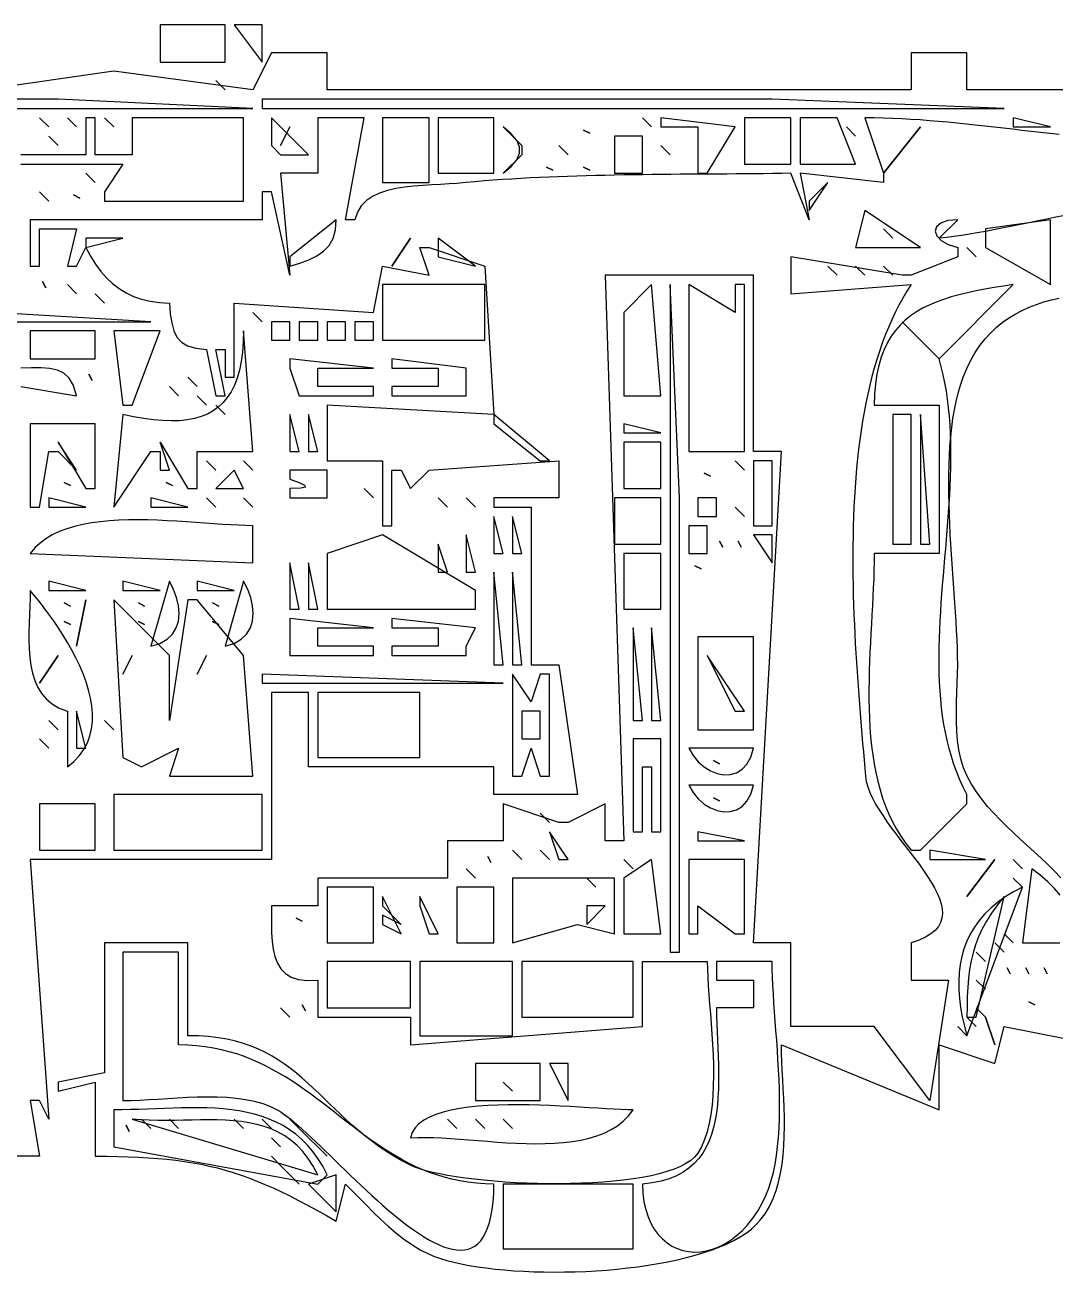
# Model space of a CAD drawing. Extents: x 0 to 1224, y 0 to 792.
# Drawn here: x 169.4 to 280.5, y 428.5 to 563 of the extents above; entities that cross this region are included whole.
import ezdxf

# ---------------------------------------------------------------- set-up
doc = ezdxf.new("R2010")
doc.units = 0
doc.layers.add('C150', color=150, linetype='CONTINUOUS')
doc.layers.add('C7', color=7, linetype='CONTINUOUS')

msp = doc.modelspace()

# ---------------------------------------------------------------- linework, layer by layer
at = {"layer": 'C150'}
for points in [[(271, 454), (277, 470), (276.0191, 469.4974), (275.1205, 468.9557), (274.3025, 468.3761), (273.5632, 467.76), (272.9009, 467.1087), (272.3138, 466.4235), (271.8001, 465.7056), (271.3581, 464.9565), (270.986, 464.1773), (270.6821, 463.3694), (270.4445, 462.5342), (270.2714, 461.6729), (270.1612, 460.7868), (270.1121, 459.8772), (270.1222, 458.9454), (270.1898, 457.9928), (270.3132, 457.0207), (270.4905, 456.0303), (270.72, 455.0229), (271, 454)], [(211, 443), (211.7755, 443.0324), (212.599, 443.036), (213.4658, 443.015), (214.3712, 442.9735), (215.3104, 442.9156), (216.2787, 442.8458), (217.2714, 442.7679), (218.2838, 442.6864), (219.3113, 442.6054), (220.349, 442.5289), (221.3923, 442.4614), (222.4364, 442.4068), (223.4768, 442.3695), (224.5085, 442.3536), (225.527, 442.3633), (226.5275, 442.4027), (227.5054, 442.4762), (228.4558, 442.5878), (229.3742, 442.7417), (230.2557, 442.9421), (231.0957, 443.1933), (231.8895, 443.4994), (232.6323, 443.8646), (233.3195, 444.293), (233.9463, 444.7889), (234.508, 445.3565), (235, 446), (234.409, 446.0088), (233.729, 446.0334), (232.9679, 446.0709), (232.1338, 446.1187), (231.2345, 446.1737), (230.2781, 446.2333), (229.2727, 446.2946), (228.2263, 446.3548), (227.1467, 446.4111), (226.0421, 446.4607), (224.9205, 446.5008), (223.7898, 446.5285), (222.658, 446.5411), (221.5333, 446.5357), (220.4234, 446.5095), (219.3366, 446.4598), (218.2807, 446.3836), (217.2638, 446.2783), (216.2939, 446.1409), (215.379, 445.9687), (214.5271, 445.7589), (213.7462, 445.5086), (213.0443, 445.2151), (212.4294, 444.8754), (211.9095, 444.4869), (211.4926, 444.0467), (211.1868, 443.552), (211, 443)], [(179, 446), (179, 442), (201, 438), (202, 439), (201.5309, 439.9115), (201.023, 440.7451), (200.4782, 441.504), (199.898, 442.1917), (199.2843, 442.8114), (198.6388, 443.3665), (197.9632, 443.8604), (197.2592, 444.2964), (196.5286, 444.6778), (195.7732, 445.008), (194.9945, 445.2903), (194.1945, 445.5281), (193.3748, 445.7247), (192.5372, 445.8835), (191.6834, 446.0078), (190.815, 446.1009), (189.934, 446.1663), (189.042, 446.2072), (188.1407, 446.227), (187.2318, 446.229), (186.3172, 446.2166), (185.3985, 446.1931), (184.4775, 446.162), (183.5559, 446.1264), (182.6355, 446.0898), (181.718, 446.0555), (180.805, 446.0269), (179.8984, 446.0072), (179, 446)]]:
    msp.add_lwpolyline(points, dxfattribs=at)
at = {"layer": 'C7'}
for points in [[(184, 563), (184, 559), (191, 559), (191, 563), (184, 563)], [(192, 563), (195, 559), (195, 563), (192, 563)], [(334, 556), (271, 556), (271, 560), (265, 560), (265, 556), (202, 556), (202, 560), (196, 560), (194, 556), (179, 558), (165, 556)], [(190, 557), (191, 556), (190, 557)], [(129, 555), (129, 464), (130, 464), (130, 554), (194, 554), (173, 555), (129, 555)], [(195, 555), (195, 554), (275, 554), (250, 555), (195, 555)], [(216, 545.9166), (215.154, 545.8485), (214.2471, 545.7973), (213.297, 545.7505), (212.321, 545.6958), (211.3368, 545.6209), (210.3619, 545.5135), (209.4138, 545.3611), (208.51, 545.1515), (207.668, 544.8723), (206.9055, 544.5111), (206.2399, 544.0556), (205.6888, 543.4935), (205.2696, 542.8124), (205, 542), (204, 542), (206, 553), (201, 553), (201, 547), (197, 547), (198, 536), (196, 545), (195, 545), (195, 542), (170, 542), (170, 537), (171, 537), (171, 541), (175, 541), (174, 537), (175, 537), (176, 539), (176.4936, 538.0636), (177.0239, 537.2064), (177.5938, 536.4285), (178.2064, 535.7299), (178.8645, 535.1106), (179.5713, 534.5707), (180.3297, 534.1101), (181.1426, 533.7291), (182.0131, 533.4275), (182.9442, 533.2054), (183.9388, 533.0629), (185, 533), (185.1052, 531.8514), (185.251, 530.8609), (185.4733, 530.0243), (185.8084, 529.3372), (186.2925, 528.7955), (186.9616, 528.3949), (187.8521, 528.1311), (189, 528), (190, 523), (191, 523), (190, 528), (191, 528), (191, 525), (192, 525), (192, 533), (207, 532), (208, 537), (213, 536), (212, 539), (213, 539), (219, 537), (220, 521), (202, 522), (202, 516), (208, 516), (208, 509), (209, 509), (209, 515), (210, 515), (211, 513), (213, 515), (227, 516), (227, 512), (220, 512), (220, 511), (224, 511), (224, 494), (227, 494), (229, 480), (220, 480), (220, 483), (200, 483), (200, 491), (196, 491), (196, 473), (170, 473), (172, 445), (171, 447), (170, 447), (171, 441), (168, 441)], [(169, 548), (180, 548), (178, 545), (178, 544), (193, 544), (193, 553), (181, 553), (181, 549), (177, 549), (177, 553), (176, 553), (176, 549), (169, 549)], [(171, 553), (172, 552), (171, 553)], [(174, 553), (175, 552), (174, 553)], [(178, 553), (179, 552), (178, 553)], [(196, 553), (196, 550), (197, 549), (200, 549), (196, 553)], [(208, 553), (208, 546), (213, 546), (213, 553), (208, 553)], [(214, 553), (214, 547), (220, 547), (220, 553), (214, 553)], [(280.9373, 551.1856), (279.9358, 551.292), (278.9344, 551.4017), (277.9332, 551.5141), (276.9322, 551.6282), (275.9315, 551.7431), (274.9311, 551.858), (273.9311, 551.9721), (272.9316, 552.0845), (271.9325, 552.1943), (270.934, 552.3006), (269.936, 552.4027), (268.9387, 552.4997), (267.9421, 552.5906), (266.9462, 552.6748), (265.9511, 552.7512), (264.9569, 552.819), (263.9635, 552.8775), (262.9711, 552.9256), (261.9797, 552.9627), (260.9893, 552.9877), (260, 553), (262, 547), (262, 546), (253, 547), (254, 542), (252, 547), (251.026, 546.9847), (250.0475, 546.9713), (249.0648, 546.9596), (248.0779, 546.9493), (247.0874, 546.9403), (246.0933, 546.9321), (245.0961, 546.9247), (244.0959, 546.9177), (243.093, 546.9109), (242.0877, 546.9041), (241.0803, 546.897), (240.0711, 546.8894), (239.0603, 546.8811), (238.0482, 546.8717), (237.035, 546.861), (236.021, 546.8489), (235.0066, 546.8351), (233.992, 546.8192), (232.9774, 546.8011), (231.9631, 546.7806), (230.9494, 546.7573), (229.9366, 546.7311), (228.9249, 546.7016), (227.9146, 546.6688), (226.906, 546.6322), (225.8993, 546.5917), (224.8949, 546.547), (223.893, 546.4979), (222.8938, 546.4442), (221.8977, 546.3855), (220.9049, 546.3216), (219.9156, 546.2524), (218.9303, 546.1775), (217.949, 546.0968), (216.9721, 546.0099), (216, 545.9167)], [(236, 553), (237, 552), (236, 553)], [(238, 553), (238, 552), (242, 552), (242, 547), (243, 547), (246, 552), (238, 553)], [(247, 553), (247, 548), (252, 548), (252, 553), (247, 553)], [(253, 553), (253, 548), (259, 548), (257, 553), (253, 553)], [(276, 553), (276, 552), (280, 552), (276, 553)], [(198, 552), (197, 550), (198, 552)], [(221, 552), (223, 550), (223, 549), (221, 547), (221.8719, 547.7439), (222.4532, 548.4582), (222.7439, 549.1546), (222.7439, 549.8452), (222.4532, 550.5416), (221.8719, 551.2559), (221, 552)], [(229.666672, 551.666687), (230.333328, 551.333313), (229.666672, 551.666687)], [(258, 552), (259, 551), (258, 552)], [(266, 552), (262, 547), (266, 552)], [(172, 551), (173, 550), (172, 551)], [(233, 551), (233, 547), (236, 547), (236, 551), (233, 551)], [(227, 550), (228, 549), (227, 550)], [(238, 550), (239, 549), (238, 550)], [(225.666672, 547.666687), (226.333328, 547.333313), (225.666672, 547.666687)], [(229.666672, 547.666687), (230.333328, 547.333313), (229.666672, 547.666687)], [(176, 547), (177, 546), (176, 547)], [(171, 545), (172, 544), (171, 545)], [(256, 546), (254, 544), (254, 543), (256, 546)], [(174.666672, 544.666687), (175.333328, 544.333313), (174.666672, 544.666687)], [(260, 543), (259, 539), (266, 539), (260, 543)], [(281.3654, 542.4253), (280.3963, 542.2279), (279.4348, 542.0302), (278.4816, 541.8334), (277.5378, 541.6387), (276.604, 541.4476), (275.6811, 541.261), (274.7699, 541.0805), (273.8712, 540.9071), (272.9859, 540.7421), (272.1147, 540.5869), (271.2585, 540.4426), (270.4181, 540.3105), (269.5944, 540.1919), (268.788, 540.0879), (268, 540)], [(268, 540), (270, 542), (268.9238, 541.9035), (268.1673, 541.6331), (267.7244, 541.2358), (267.5891, 540.7589), (267.7551, 540.2496), (268.2163, 539.7553), (268.9666, 539.3229), (270, 539), (270, 538), (265, 536), (264, 536), (252, 538), (252, 534), (265, 535), (264.5356, 534.2812), (264.0928, 533.5402), (263.6713, 532.7778), (263.2706, 531.9947), (262.8901, 531.1917), (262.5296, 530.3694), (262.1885, 529.5286), (261.8665, 528.6701), (261.563, 527.7946), (261.2776, 526.9028), (261.01, 525.9956), (260.7595, 525.0735), (260.5259, 524.1375), (260.3087, 523.1882), (260.1074, 522.2263), (259.9215, 521.2526), (259.7507, 520.2679), (259.5946, 519.2729), (259.4525, 518.2684), (259.3243, 517.255), (259.2093, 516.2335), (259.1071, 515.2047), (259.0173, 514.1693), (258.9396, 513.128), (258.8733, 512.0816), (258.8181, 511.0309), (258.7736, 509.9766), (258.7392, 508.9193), (258.7146, 507.86), (258.6994, 506.7992), (258.693, 505.7378), (258.695, 504.6765), (258.7051, 503.616), (258.7227, 502.5571), (258.7475, 501.5005), (258.7789, 500.4469), (258.8165, 499.3972), (258.86, 498.3521), (258.9088, 497.3122), (258.9625, 496.2783), (259.0207, 495.2513), (259.0829, 494.2317), (259.1487, 493.2204), (259.2177, 492.2182), (259.2894, 491.2256), (259.3633, 490.2436), (259.4391, 489.2728), (259.5163, 488.314), (259.5944, 487.3679), (259.6731, 486.4352), (259.7518, 485.5168), (259.8301, 484.6133), (259.9077, 483.7255), (259.984, 482.8541), (260.0586, 482), (260.1464, 481.4238), (260.3065, 480.8316), (260.5321, 480.2252), (260.8163, 479.6063), (261.1525, 478.9765), (261.5337, 478.3375), (261.9532, 477.6909), (262.4043, 477.0385), (262.88, 476.382), (263.3736, 475.7229), (263.8783, 475.0631), (264.3873, 474.4042), (264.8938, 473.7478), (265.391, 473.0957), (265.8721, 472.4495), (266.3303, 471.8109), (266.7588, 471.1816), (267.1508, 470.5632), (267.4995, 469.9575), (267.7981, 469.3662), (268.0398, 468.7909), (268.2179, 468.2332), (268.3255, 467.695), (268.3557, 467.1778), (268.3019, 466.6833), (268.1572, 466.2132), (267.9149, 465.7693), (267.568, 465.3531), (267.1099, 464.9664), (266.5337, 464.6109), (265.8327, 464.2882), (265, 464), (265, 460), (269, 460), (267, 447), (261, 455), (252, 455), (252, 464), (248, 464), (251, 517), (248, 517), (248, 536), (232, 536), (234, 475), (232, 475), (232, 479), (228, 477), (227, 477), (221, 479), (221, 475), (215, 475), (215, 471), (201, 471), (201, 468), (196, 468), (195.9996, 467.0036), (196.0024, 466.0245), (196.0252, 465.0753), (196.0844, 464.1685), (196.1967, 463.3169), (196.3787, 462.5329), (196.647, 461.8293), (197.0183, 461.2186), (197.509, 460.7133), (198.136, 460.3263), (198.9157, 460.0699), (199.8648, 459.957), (201, 460), (201, 456), (211, 456), (211, 453), (236, 455), (236, 462), (243, 462), (243.0131, 461.1941), (243.0495, 460.3238), (243.1044, 459.3964), (243.1733, 458.4193), (243.2514, 457.3998), (243.3342, 456.3452), (243.417, 455.2629), (243.4951, 454.1603), (243.5639, 453.0447), (243.6187, 451.9235), (243.655, 450.8039), (243.668, 449.6934), (243.6531, 448.5993), (243.6056, 447.5289), (243.521, 446.4895), (243.3946, 445.4887), (243.2216, 444.5335), (242.9976, 443.6316), (242.7177, 442.7901), (242.3775, 442.0164), (241.9722, 441.3179), (241.6448, 440.9184), (241.2196, 440.5481), (240.7023, 440.2062), (240.0989, 439.892), (239.4152, 439.605), (238.657, 439.3444), (237.8302, 439.1095), (236.9408, 438.8997), (235.9944, 438.7143), (234.9971, 438.5526), (233.9546, 438.4139), (232.8728, 438.2976), (231.7576, 438.203), (230.6149, 438.1294), (229.4504, 438.0761), (228.2702, 438.0425), (227.0799, 438.0278), (225.8856, 438.0315), (224.693, 438.0528), (223.508, 438.091), (222.3365, 438.1455), (221.1843, 438.2156), (220.0573, 438.3007), (218.9614, 438.4), (217.9024, 438.5128), (216.8862, 438.6386), (215.9186, 438.7765), (215.0056, 438.9261), (214.1529, 439.0864), (213.3664, 439.257), (212.652, 439.4371), (212.0155, 439.626), (211.4629, 439.8231), (211, 440.0277), (210.0713, 440.5155), (209.1911, 441.0232), (208.3559, 441.5485), (207.5617, 442.0891), (206.8051, 442.6426), (206.0822, 443.2068), (205.3893, 443.7792), (204.7228, 444.3576), (204.0789, 444.9397), (203.454, 445.5231), (202.8443, 446.1055), (202.2461, 446.6847), (201.6558, 447.2582), (201.0696, 447.8237), (200.4838, 448.379), (199.8947, 448.9217), (199.2986, 449.4495), (198.6918, 449.9601), (198.0706, 450.4511), (197.4313, 450.9203), (196.7703, 451.3653), (196.0837, 451.7837), (195.3679, 452.1734), (194.6191, 452.5319), (193.8338, 452.8569), (193.0081, 453.1461), (192.1385, 453.3972), (191.221, 453.6079), (190.2522, 453.7758), (189.2282, 453.8987), (188.1453, 453.9742), (187, 454), (187, 464), (178, 464), (178, 450), (173, 449), (173, 448), (177, 449), (177, 441), (178.2394, 440.9942), (179.4283, 440.9765), (180.5701, 440.9458), (181.6684, 440.9013), (182.7268, 440.8421), (183.7486, 440.7673), (184.7374, 440.6759), (185.6968, 440.5672), (186.6302, 440.4401), (187.5412, 440.2939), (188.4332, 440.1275), (189.3098, 439.9401), (190.1746, 439.7309), (191.0309, 439.4988), (191.8824, 439.2431), (192.7326, 438.9628), (193.5849, 438.657), (194.4429, 438.3248), (195.31, 437.9653), (196.1899, 437.5777), (197.086, 437.1609), (198.0018, 436.7143), (198.9409, 436.2367), (199.9067, 435.7274), (200.9028, 435.1854), (201.9327, 434.6099), (203, 434), (204, 438), (204.7427, 437.2487), (205.4887, 436.4812), (206.2419, 435.707), (207.0062, 434.9358), (207.7857, 434.1774), (208.5841, 433.4415), (209.4055, 432.7376), (210.2539, 432.0756), (211.1331, 431.4651), (212.0471, 430.9158), (213, 430.4375), (213.5818, 430.1964), (214.2241, 429.9706), (214.9236, 429.7602), (215.6766, 429.5655), (216.4797, 429.3865), (217.3293, 429.2235), (218.2222, 429.0767), (219.1546, 428.9463), (220.1232, 428.8324), (221.1244, 428.7353), (222.1548, 428.6552), (223.2108, 428.5921), (224.289, 428.5464), (225.386, 428.5182), (226.4981, 428.5077), (227.622, 428.5151), (228.754, 428.5405), (229.8909, 428.5843), (231.029, 428.6465), (232.1648, 428.7273), (233.2949, 428.827), (234.4158, 428.9457), (235.5241, 429.0836), (236.6161, 429.2409), (237.6884, 429.4178), (238.7376, 429.6145), (239.7602, 429.8312), (240.7526, 430.0681), (241.7113, 430.3253), (242.633, 430.603), (243.514, 430.9015), (244.351, 431.2209), (245.1404, 431.5614), (245.8787, 431.9232), (246.5624, 432.3066), (247.1881, 432.7116), (247.7523, 433.1384), (248.2514, 433.5874), (248.6821, 434.0586)], [(203, 542), (198, 538), (198, 537), (199.056, 537.3227), (200.0233, 537.6794), (200.8848, 538.0963), (201.6231, 538.5996), (202.221, 539.2154), (202.6613, 539.9699), (202.9267, 540.8894), (203, 542)], [(262, 541), (263, 540), (262, 541)], [(273, 541), (273, 539), (280, 535), (280, 542), (273, 541)], [(176, 540), (176, 539), (180, 540), (176, 540)], [(211, 540), (209, 537), (211, 540)], [(214, 540), (214, 539), (214, 538), (218, 537), (214, 540)], [(271, 539), (272, 538), (271, 539)], [(256, 537), (257, 536), (256, 537)], [(259, 537), (260, 536), (259, 537)], [(262, 537), (263, 536), (262, 537)], [(171.333328, 535.333313), (171.666672, 534.666687), (171.333328, 535.333313)], [(174, 535), (175, 534), (174, 535)], [(177, 534), (178, 533), (177, 534)], [(208, 535), (208, 529), (219, 529), (219, 535), (208, 535)], [(237, 535), (234, 532), (234, 523), (238, 523), (237, 535)], [(239, 535), (239, 463), (240, 463), (240, 512), (239, 535)], [(241, 535), (241, 517), (247, 517), (247, 535), (246, 535), (246, 532), (241, 535)], [(261, 522), (268, 522), (268, 506), (261, 506), (260.993, 505.1041), (260.9734, 504.1897), (260.943, 503.2581), (260.9038, 502.3109), (260.8576, 501.3495), (260.8063, 500.3755), (260.7519, 499.3903), (260.6961, 498.3953), (260.641, 497.3922), (260.5884, 496.3824), (260.5402, 495.3674), (260.4982, 494.3486), (260.4645, 493.3275), (260.4408, 492.3057), (260.4291, 491.2846), (260.4312, 490.2657), (260.4491, 489.2506), (260.4847, 488.2406), (260.5398, 487.2372), (260.6164, 486.2421), (260.7162, 485.2566), (260.8414, 484.2822), (260.9936, 483.3204), (261.1748, 482.3728), (261.387, 481.4408), (261.632, 480.5258), (261.9116, 479.6295), (262.2279, 478.7532), (262.5826, 477.8984), (262.9778, 477.0667), (263.4152, 476.2595), (263.8967, 475.4783), (264.4244, 474.7246), (265, 474), (266, 474), (271, 479), (271, 480), (270.5969, 480.795), (270.2285, 481.6028), (269.8935, 482.4229), (269.5906, 483.2549), (269.3185, 484.0982), (269.076, 484.9524), (268.8617, 485.817), (268.6744, 486.6916), (268.5128, 487.5756), (268.3756, 488.4687), (268.2616, 489.3702), (268.1694, 490.2798), (268.0978, 491.197), (268.0456, 492.1213), (268.0113, 493.0523), (267.9938, 493.9894), (267.9918, 494.9322), (268.004, 495.8802), (268.0291, 496.833), (268.0659, 497.79), (268.113, 498.7508), (268.1691, 499.715), (268.2331, 500.682), (268.3036, 501.6514), (268.3793, 502.6227), (268.4591, 503.5955), (268.5414, 504.5692), (268.6252, 505.5434), (268.7092, 506.5177), (268.792, 507.4915), (268.8723, 508.4643), (268.9489, 509.4358), (269.0206, 510.4054), (269.086, 511.3727), (269.1438, 512.3371), (269.1929, 513.2983), (269.2318, 514.2557), (269.2593, 515.2088), (269.2742, 516.1573), (269.2752, 517.1006), (269.2609, 518.0382), (269.2301, 518.9697), (269.1816, 519.8946), (269.114, 520.8125), (269.0261, 521.7228), (268.9165, 522.6251), (268.7841, 523.5189), (268.6275, 524.4038), (268.4455, 525.2793), (268.2367, 526.1448), (268, 527), (276, 535), (274.9531, 534.8354), (273.9343, 534.6677), (272.9447, 534.4933), (271.9856, 534.3089), (271.0581, 534.1109), (270.1634, 533.8959), (269.3028, 533.6606), (268.4775, 533.4013), (267.6885, 533.1148), (266.9372, 532.7974), (266.2248, 532.4459), (265.5523, 532.0567), (264.9212, 531.6263), (264.3324, 531.1514), (263.7873, 530.6285), (263.287, 530.0542), (262.8328, 529.4249), (262.4258, 528.7372), (262.0672, 527.9878), (261.7582, 527.1731), (261.5001, 526.2896), (261.294, 525.3341), (261.1412, 524.3029), (261.0427, 523.1927), (261, 522)], [(270.6033, 525), (270.9911, 525.9566), (271.4221, 526.8457), (271.8945, 527.6697), (272.4064, 528.4311), (272.956, 529.1321), (273.5415, 529.7752), (274.1609, 530.3628), (274.8124, 530.8972), (275.4943, 531.381), (276.2046, 531.8164), (276.9416, 532.2059), (277.7033, 532.5518), (278.4879, 532.8566), (279.2937, 533.1227), (280.1187, 533.3524), (280.9611, 533.5482)], [(131, 532), (131, 531), (183, 531), (166, 532), (131, 532)], [(194, 532), (195, 531), (194, 532)], [(170, 530), (170, 527), (177, 527), (177, 530), (170, 530)], [(179, 530), (180, 522), (181, 522), (184, 530), (179, 530)], [(193, 530), (192.9688, 528.8149), (192.8839, 527.7153), (192.7455, 526.6995), (192.5535, 525.7656), (192.308, 524.912), (192.0091, 524.1368), (191.6567, 523.4385), (191.251, 522.8152), (190.7921, 522.2653), (190.2799, 521.7869), (189.7145, 521.3784), (189.096, 521.0381), (188.4244, 520.7641), (187.6997, 520.5547), (186.9221, 520.4083), (186.0916, 520.3231), (185.2082, 520.2974), (184.272, 520.3294), (183.283, 520.4174), (182.2413, 520.5596), (181.1469, 520.7544), (180, 521), (179, 511), (183, 517), (184, 517), (184, 515), (185, 515), (184, 518), (187, 513), (188, 513), (188, 517), (194, 517), (193, 530)], [(196, 531), (196, 529), (198, 529), (198, 531), (196, 531)], [(199, 531), (199, 529), (201, 529), (201, 531), (199, 531)], [(202, 531), (202, 529), (204, 529), (204, 531), (202, 531)], [(205, 531), (205, 529), (207, 529), (207, 531), (205, 531)], [(264, 531), (268, 527), (264, 531)], [(169, 524), (175, 523), (174.6638, 524.1053), (174.2039, 524.9024), (173.6232, 525.441), (172.9243, 525.771), (172.1097, 525.942), (171.1824, 526.004), (170.1449, 526.0067), (169, 526)], [(198, 527), (198, 526), (199, 523), (207, 523), (207, 524), (201, 524), (201, 526), (207, 526), (198, 527)], [(209, 527), (209, 526), (214, 526), (214, 524), (209, 524), (209, 523), (217, 523), (217, 524), (217, 526), (209, 527)], [(176.333328, 525.333313), (176.666672, 524.666687), (176.333328, 525.333313)], [(187, 525), (188, 524), (187, 525)], [(281.1123, 471.0182), (280.426, 471.7403), (279.7155, 472.4452), (278.987, 473.1373), (278.2465, 473.8207), (277.4999, 474.4999), (276.7534, 475.1791), (276.0128, 475.8626), (275.2843, 476.5546), (274.5739, 477.2595), (273.8875, 477.9817), (273.2313, 478.7252), (272.6111, 479.4945), (272.0331, 480.2939), (271.5033, 481.1276), (271.0277, 482), (270.6404, 482.8978), (270.3449, 483.8392), (270.13, 484.8166), (269.9847, 485.8226), (269.8979, 486.8496), (269.8586, 487.8902), (269.8557, 488.9369), (269.8781, 489.9823), (269.9148, 491.0187), (269.9547, 492.0388), (269.9868, 493.035), (270, 494), (269.9923, 494.8861), (269.9706, 495.7984), (269.9364, 496.7348), (269.8913, 497.6935), (269.8371, 498.6725), (269.7754, 499.6699), (269.7077, 500.6839), (269.6358, 501.7125), (269.5614, 502.7537), (269.4859, 503.8058), (269.4112, 504.8667), (269.3389, 505.9345), (269.2705, 507.0074), (269.2078, 508.0834), (269.1524, 509.1606), (269.106, 510.2371), (269.0701, 511.311), (269.0465, 512.3804), (269.0368, 513.4433), (269.0426, 514.4979), (269.0656, 515.5422), (269.1074, 516.5744), (269.1697, 517.5924), (269.2542, 518.5945), (269.3624, 519.5786), (269.496, 520.5429), (269.6568, 521.4854), (269.8462, 522.4043), (270.066, 523.2977), (270.3178, 524.1635), (270.6034, 525)], [(185, 524), (186, 523), (185, 524)], [(188, 523), (189, 522), (188, 523)], [(190, 522), (191, 521), (190, 522)], [(198, 521), (198, 517), (199, 517), (198, 521)], [(200, 521), (200, 517), (201, 517), (200, 521)], [(220, 521), (220, 520), (225, 516), (226, 516), (220, 521)], [(263, 521), (263, 507), (265, 507), (265, 521), (263, 521)], [(266, 521), (266, 507), (267, 507), (266, 521)], [(170, 520), (170, 511), (171, 511), (172, 517), (173, 517), (175, 515), (173, 518), (176, 513), (177, 513), (177, 520), (170, 520)], [(234, 520), (234, 519), (238, 519), (234, 520)], [(234, 518), (234, 513), (238, 513), (238, 518), (234, 518)], [(189, 516), (190, 515), (189, 516)], [(193, 516), (194, 515), (193, 516)], [(246, 516), (247, 515), (246, 516)], [(248, 516), (248, 509), (250, 509), (250, 516), (248, 516)], [(190, 513), (193, 513), (192, 515), (190, 513)], [(198, 515), (198, 514), (198.9978, 513.645), (199.5822, 513.3657), (199.6677, 513.1638), (199.1688, 513.0412), (198, 513), (198, 512), (202, 512), (202, 515), (198, 515)], [(242.666672, 514.666687), (243.333328, 514.333313), (242.666672, 514.666687)], [(173.666672, 513.666687), (174.333328, 513.333313), (173.666672, 513.666687)], [(184.666672, 513.666687), (185.333328, 513.333313), (184.666672, 513.666687)], [(206, 513), (207, 512), (206, 513)], [(172, 512), (172, 511), (176, 511), (172, 512)], [(183, 512), (183, 511), (187, 511), (183, 512)], [(189, 512), (190, 511), (189, 512)], [(193, 512), (194, 511), (193, 512)], [(214, 512), (215, 511), (214, 512)], [(217, 512), (218, 511), (217, 512)], [(233, 512), (233, 507), (238, 507), (238, 512), (233, 512)], [(242, 512), (242, 510), (244, 510), (244, 512), (242, 512)], [(220, 510), (220, 506), (221, 506), (220, 510)], [(222, 510), (222, 506), (223, 506), (222, 510)], [(246, 511), (247, 510), (246, 511)], [(170, 506), (194, 505), (194, 509), (193.255, 509.0104), (192.4573, 509.0394), (191.6119, 509.0837), (190.7239, 509.1399), (189.7982, 509.2046), (188.8397, 509.2745), (187.8536, 509.3462), (186.8448, 509.4165), (185.8182, 509.4818), (184.7789, 509.5389), (183.7318, 509.5845), (182.682, 509.6151), (181.6345, 509.6274), (180.5941, 509.618), (179.566, 509.5837), (178.5552, 509.5209), (177.5665, 509.4265), (176.6051, 509.297), (175.6758, 509.1291), (174.7837, 508.9194), (173.9339, 508.6646), (173.1312, 508.3613), (172.3806, 508.0061), (171.6872, 507.5957), (171.056, 507.1268), (170.4919, 506.596), (170, 506)], [(241, 509), (241, 506), (243, 506), (243, 509), (241, 509)], [(208, 508), (202, 506), (202, 500), (218, 500), (218, 502), (208, 508)], [(217, 508), (217, 504), (218, 504), (217, 508)], [(244.333328, 507.333344), (244.666672, 506.666656), (244.333328, 507.333344)], [(246.333328, 507.333344), (246.666672, 506.666656), (246.333328, 507.333344)], [(248, 508), (250, 505), (250, 508), (248, 508)], [(214, 507), (214, 504), (215, 504), (214, 507)], [(234, 506), (234, 500), (238, 500), (238, 506), (234, 506)], [(198, 505), (198, 500), (199, 500), (198, 505)], [(200, 505), (200, 500), (201, 500), (200, 505)], [(241.666672, 504.666656), (242.333328, 504.333344), (241.666672, 504.666656)], [(220, 504), (220, 494), (221, 494), (220, 504)], [(222, 504), (222, 494), (223, 494), (222, 504)], [(170, 502), (169.9879, 501.1717), (169.9584, 500.3047), (169.9209, 499.4084), (169.8853, 498.492), (169.8612, 497.5649), (169.8583, 496.6364), (169.8864, 495.7159), (169.955, 494.8126), (170.0739, 493.936), (170.2529, 493.0953), (170.5015, 492.2998), (170.8296, 491.5589), (171.2467, 490.882), (171.7626, 490.2783), (172.387, 489.7571), (173.1295, 489.3279), (174, 489), (174, 483), (174.7167, 483.5777), (175.3131, 484.203), (175.7955, 484.8716), (176.17, 485.5793), (176.4426, 486.3218), (176.6197, 487.095), (176.7072, 487.8947), (176.7115, 488.7165), (176.6386, 489.5563), (176.4946, 490.41), (176.2859, 491.2732), (176.0184, 492.1417), (175.6984, 493.0113), (175.3319, 493.8779), (174.9253, 494.7372), (174.4846, 495.5849), (174.0159, 496.4169), (173.5255, 497.2289), (173.0195, 498.0168), (172.5039, 498.7762), (171.9851, 499.5031), (171.4692, 500.1931), (170.9622, 500.842), (170.4704, 501.4457), (170, 502)], [(172, 503), (172, 502), (176, 502), (172, 503)], [(180, 503), (180, 502), (184, 502), (180, 503)], [(185, 503), (183, 496), (183.9759, 496.3058), (184.7502, 496.7479), (185.3338, 497.3081), (185.7376, 497.9681), (185.9727, 498.7096), (186.0499, 499.5143), (185.9803, 500.364), (185.7748, 501.2403), (185.4443, 502.1251), (185, 503)], [(188, 503), (188, 502), (192, 502), (188, 503)], [(193, 503), (191, 496), (191.9759, 496.3058), (192.7502, 496.7479), (193.3338, 497.3081), (193.7376, 497.9681), (193.9727, 498.7096), (194.0499, 499.5143), (193.9803, 500.364), (193.7748, 501.2403), (193.4443, 502.1251), (193, 503)], [(173.666672, 500.666656), (174.333328, 500.333344), (173.666672, 500.666656)], [(176, 501), (175, 496), (176, 501)], [(179, 501), (180, 484), (182, 483), (186, 485), (185, 482), (194, 482), (193, 495), (188, 501), (187, 501), (185, 488), (185, 495), (179, 501)], [(181.666672, 500.666656), (182.333328, 500.333344), (181.666672, 500.666656)], [(189.666672, 500.666656), (190.333328, 500.333344), (189.666672, 500.666656)], [(198, 499), (198, 498), (198, 496), (198, 495), (207, 495), (207, 496), (201, 496), (201, 498), (207, 498), (198, 499)], [(209, 499), (209, 498), (214, 498), (214, 496), (209, 496), (209, 495), (217, 495), (217, 496), (218, 498), (209, 499)], [(173.666672, 498.666656), (174.333328, 498.333344), (173.666672, 498.666656)], [(181.666672, 498.666656), (182.333328, 498.333344), (181.666672, 498.666656)], [(189.666672, 498.666656), (190.333328, 498.333344), (189.666672, 498.666656)], [(235, 498), (235, 488), (236, 488), (235, 498)], [(237, 498), (237, 488), (238, 488), (237, 498)], [(242, 497), (242, 487), (248, 487), (248, 497), (242, 497)], [(173, 495), (171, 492), (173, 495)], [(181, 495), (180, 493), (181, 495)], [(189, 495), (188, 493), (189, 495)], [(243, 495), (246, 489), (247, 489), (243, 495)], [(195, 493), (195, 492), (221, 492), (195, 493)], [(222, 493), (222, 482), (223, 482), (224, 485), (225, 482), (226, 482), (226, 493), (225, 493), (224, 490), (222, 493)], [(201, 491), (201, 484), (212, 484), (212, 491), (201, 491)], [(175, 489), (175, 485), (176, 485), (175, 489)], [(223, 489), (223, 486), (225, 486), (225, 489), (223, 489)], [(172, 488), (173, 487), (172, 488)], [(178, 488), (179, 487), (178, 488)], [(171, 486), (172, 485), (171, 486)], [(235, 486), (235, 476), (236, 476), (236, 483), (237, 483), (237, 476), (238, 476), (238, 486), (237, 486), (235, 486)], [(241, 485), (241.4702, 484.2107), (242.0336, 483.5342), (242.6682, 482.9796), (243.3525, 482.5562), (244.0645, 482.2732), (244.7826, 482.1399), (245.485, 482.1655), (246.1499, 482.3592), (246.7556, 482.7303), (247.2804, 483.2879), (247.7024, 484.0414), (248, 485), (241, 485)], [(243.666672, 483.666656), (244.333328, 483.333344), (243.666672, 483.666656)], [(241, 481), (241.4702, 480.2107), (242.0336, 479.5342), (242.6682, 478.9796), (243.3525, 478.5562), (244.0645, 478.2733), (244.7826, 478.14), (245.485, 478.1656), (246.1499, 478.3593), (246.7556, 478.7303), (247.2804, 479.288), (247.7024, 480.0414), (248, 481), (241, 481)], [(171, 479), (171, 474), (177, 474), (177, 479), (171, 479)], [(179, 480), (179, 474), (195, 474), (195, 480), (179, 480)], [(243.666672, 479.666656), (244.333328, 479.333344), (243.666672, 479.666656)], [(225, 478), (226, 477), (225, 478)], [(226, 476), (227, 473), (228, 473), (226, 476)], [(242, 476), (242, 475), (247, 475), (242, 476)], [(222, 474), (223, 473), (222, 474)], [(225, 474), (226, 473), (225, 474)], [(267, 474), (267, 473), (273, 473), (267, 474)], [(219.333328, 473.333344), (219.666672, 472.666656), (219.333328, 473.333344)], [(234, 473), (235, 472), (234, 473)], [(237, 473), (234, 471), (234, 465), (238, 465), (237, 473)], [(241, 473), (241, 465), (242, 465), (242, 468), (246, 465), (247, 465), (247, 473), (241, 473)], [(274, 473), (271, 469), (274, 473)], [(276, 473), (277, 472), (276, 473)], [(217, 472), (218, 471), (217, 472)], [(222, 471), (222, 464), (229, 466), (233, 465), (233, 471), (222, 471)], [(230, 471), (231, 470), (230, 471)], [(276, 471), (277, 470), (276, 471)], [(278, 472), (277, 464), (281, 464)], [(281.0561, 469.1439), (280.4226, 469.8766), (279.7055, 470.5964), (278.8997, 471.304), (278, 472)], [(202, 470), (202, 464), (207, 464), (207, 470), (202, 470)], [(216, 470), (216, 464), (220, 464), (220, 470), (216, 470)], [(208, 469), (208, 468), (210, 466), (208, 467), (208, 466), (210, 465), (208, 469)], [(212, 469), (212, 468), (213, 465), (214, 465), (212, 469)], [(275, 469), (274.2773, 468.102), (273.6464, 467.2258), (273.101, 466.365), (272.6351, 465.5127), (272.2426, 464.6623), (271.9172, 463.8072), (271.653, 462.9408), (271.4438, 462.0564), (271.2834, 461.1474), (271.1657, 460.207), (271.0847, 459.2288), (271.0341, 458.2059), (271.0079, 457.1319), (271, 456), (272, 456), (275, 469)], [(230, 468), (230, 466), (232, 468), (230, 468)], [(198.666672, 466.666656), (199.333328, 466.333344), (198.666672, 466.666656)], [(274, 464), (275, 463), (274, 464)], [(275, 465), (276, 464), (275, 465)], [(180, 463), (180, 447), (180.8808, 447.0137), (181.8107, 447.0504), (182.7824, 447.1039), (183.7886, 447.1674), (184.8221, 447.2347), (185.8757, 447.2991), (186.9421, 447.3543), (188.0141, 447.3937), (189.0843, 447.4109), (190.1456, 447.3994), (191.1906, 447.3528), (192.2122, 447.2645), (193.2031, 447.1281), (194.156, 446.9372), (195.0637, 446.6852), (195.9189, 446.3657), (196.7145, 445.9722), (197.0258, 445.782), (197.3613, 445.5518), (197.7199, 445.2842), (198.1003, 444.9813), (198.5016, 444.6458), (198.9225, 444.2799), (199.3619, 443.886), (199.8187, 443.4666), (200.2918, 443.024), (200.7799, 442.5606), (201.2821, 442.0789), (201.7971, 441.5812), (202.3237, 441.0699), (202.861, 440.5475), (203.4077, 440.0163), (203.9627, 439.4786), (204.5248, 438.937), (205.0931, 438.3939), (205.6662, 437.8515), (206.243, 437.3123), (206.8225, 436.7787), (207.4036, 436.2532), (207.9849, 435.738), (208.5655, 435.2356), (209.1442, 434.7484), (209.7199, 434.2788), (210.2914, 433.8291), (210.8576, 433.4019), (211.4173, 432.9994), (211.9695, 432.6241), (212.5129, 432.2783), (213.0465, 431.9646), (213.5692, 431.6851), (214.0797, 431.4425), (214.577, 431.239), (215.0599, 431.077), (215.5273, 430.959), (215.978, 430.8874), (216.411, 430.8645), (216.825, 430.8927), (217.219, 430.9745), (217.5918, 431.1122), (217.9422, 431.3082), (218.2693, 431.565), (218.5717, 431.8849), (218.8484, 432.2703), (219.0983, 432.7236), (219.3201, 433.2473), (219.5129, 433.8436), (219.6753, 434.5151), (219.8064, 435.264), (219.905, 436.0929), (219.9699, 437.0041), (220, 438), (219.0381, 438.0226), (218.1053, 438.0876), (217.2001, 438.193), (216.3212, 438.3369), (215.4671, 438.5173), (214.6365, 438.7322), (213.8281, 438.9796), (213.0405, 439.2576), (212.2722, 439.5641), (211.522, 439.8973), (210.7885, 440.2552), (210.0703, 440.6357), (209.366, 441.0369), (208.6743, 441.4568), (207.9938, 441.8935), (207.3231, 442.345), (206.6609, 442.8093), (206.0058, 443.2844), (205.3564, 443.7683), (204.7114, 444.2592), (204.0693, 444.755), (203.4289, 445.2537), (202.7887, 445.7534), (202.1475, 446.2521), (201.5037, 446.7479), (200.8561, 447.2386), (200.2032, 447.7225), (199.5438, 448.1975), (198.8764, 448.6616), (198.1997, 449.1129), (197.5123, 449.5493), (196.8129, 449.969), (196.1, 450.3699), (195.3723, 450.7501), (194.6285, 451.1076), (193.8671, 451.4404), (193.0868, 451.7466), (192.2863, 452.0241), (191.4641, 452.2711), (190.6189, 452.4855), (189.7493, 452.6654), (188.854, 452.8087), (187.9316, 452.9136), (186.9807, 452.978), (186, 453), (186, 463), (180, 463)], [(272, 463), (273, 462), (272, 463)], [(202, 462), (202, 457), (211, 457), (211, 462), (202, 462)], [(212, 462), (212, 454), (222, 454), (222, 462), (212, 462)], [(223, 462), (223, 456), (235, 456), (235, 462), (223, 462)], [(244, 462), (244, 460), (248, 460), (248, 457), (244, 457), (244.008, 456.1572), (244.0295, 455.2974), (244.0603, 454.4239), (244.0965, 453.5401), (244.1339, 452.6494), (244.1684, 451.755), (244.1961, 450.8604), (244.2128, 449.969), (244.2146, 449.0842), (244.1973, 448.2092), (244.1569, 447.3475), (244.0893, 446.5025), (243.9905, 445.6775), (243.8563, 444.876), (243.6829, 444.1012), (243.466, 443.3565), (243.2016, 442.6454), (242.8858, 441.9711), (242.5143, 441.3371), (242.0832, 440.7468), (241.5884, 440.2035), (241.0258, 439.7106), (240.3914, 439.2714), (239.6811, 438.8893), (238.8909, 438.5678), (238.0167, 438.3101), (237.0544, 438.1197), (236, 438), (236.0496, 437.0132), (236.1712, 436.096), (236.3603, 435.2488), (236.6124, 434.472), (236.9229, 433.766), (237.2875, 433.1312), (237.7015, 432.5681), (238.1604, 432.077), (238.6599, 431.6583), (239.1952, 431.3125), (239.762, 431.04), (240.3558, 430.8411), (240.972, 430.7162), (241.606, 430.6659), (242.2535, 430.6904), (242.9099, 430.7903), (243.5707, 430.9658), (244.2314, 431.2174), (244.8875, 431.5456), (245.5344, 431.9506), (246.1677, 432.433), (246.7829, 432.9932), (247.3755, 433.6315), (247.9409, 434.3483), (248.4746, 435.1441), (248.9722, 436.0193)], [(248.9722, 436.0192), (249.3253, 436.763), (249.6337, 437.5513), (249.8997, 438.3806), (250.1257, 439.2477), (250.3144, 440.1492), (250.4681, 441.0819), (250.5894, 442.0424), (250.6806, 443.0274), (250.7443, 444.0337), (250.7829, 445.0578), (250.799, 446.0965), (250.7949, 447.1466), (250.7732, 448.2046), (250.7363, 449.2672), (250.6867, 450.3312), (250.6268, 451.3933), (250.5592, 452.45), (250.4863, 453.4982), (250.4106, 454.5345), (250.3345, 455.5557), (250.2606, 456.5583), (250.1913, 457.5391), (250.129, 458.4947), (250.0762, 459.422), (250.0355, 460.3175), (250.0093, 461.1779), (250, 462), (244, 462)], [(275.333344, 461.333344), (275.666656, 460.666656), (275.333344, 461.333344)], [(277.333344, 461.333344), (277.666656, 460.666656), (277.333344, 461.333344)], [(279.333344, 461.333344), (279.666656, 460.666656), (279.333344, 461.333344)], [(272, 460), (273, 459), (272, 460)], [(199.333328, 457.333344), (199.666672, 456.666656), (199.333328, 457.333344)], [(277.666656, 457.666656), (278.333344, 457.333344), (277.666656, 457.666656)], [(197, 457), (198, 456), (197, 457)], [(271, 456), (272, 455), (271, 456)], [(272, 457), (273, 456), (272, 457)], [(273, 456), (274, 453), (273, 456)], [(248.682, 434.0586), (249.2284, 434.801), (249.6975, 435.5929), (250.0947, 436.4295), (250.4253, 437.3061), (250.6946, 438.2183), (250.9079, 439.1613), (251.0706, 440.1304), (251.1879, 441.1211), (251.2653, 442.1287), (251.308, 443.1486), (251.3214, 444.176), (251.3107, 445.2065), (251.2814, 446.2352), (251.2386, 447.2577), (251.1879, 448.2692), (251.1344, 449.2651), (251.0836, 450.2408), (251.0407, 451.1916), (251.011, 452.1128), (251, 453), (268, 446), (268, 453), (274, 451), (275, 455), (285, 453)], [(270, 455), (271, 454), (270, 455)], [(218, 451), (218, 447), (225, 447), (225, 451), (218, 451)], [(226, 451), (228, 447), (228, 451), (226, 451)], [(221, 449), (222, 448), (221, 449)], [(180.333328, 444.333344), (180.666672, 443.666656), (180.333328, 444.333344)], [(181, 445), (201, 439), (200.5031, 439.9337), (199.9649, 440.7655), (199.3875, 441.5009), (198.7729, 442.1459), (198.1233, 442.7061), (197.4407, 443.1874), (196.7273, 443.5954), (195.9851, 443.9361), (195.2162, 444.2151), (194.4228, 444.4381), (193.6069, 444.6111), (192.7707, 444.7397), (191.9162, 444.8297), (191.0455, 444.8869), (190.1607, 444.9171), (189.264, 444.9259), (188.3573, 444.9193), (187.4429, 444.9029), (186.5228, 444.8825), (185.5991, 444.864), (184.6739, 444.853), (183.7492, 444.8553), (182.8273, 444.8767), (181.9102, 444.923), (181, 445)], [(182, 445), (183, 444), (182, 445)], [(185, 445), (186, 444), (185, 445)], [(192, 445), (193, 444), (192, 445)], [(195, 445), (196, 444), (195, 445)], [(198, 445), (199, 444), (198, 445)], [(199, 444), (200, 443), (199, 444)], [(215, 445), (216, 444), (215, 445)], [(218, 445), (219, 444), (218, 445)], [(221, 445), (222, 444), (221, 445)], [(196, 443), (197, 442), (196, 443)], [(200, 443), (201, 442), (200, 443)], [(201, 442), (202, 441), (201, 442)], [(196, 441), (197, 440), (196, 441)], [(197, 440), (198, 439), (197, 440)], [(198, 439), (199, 438), (198, 439)], [(200, 438), (203, 435), (203, 439), (200, 438)], [(221, 438), (221, 431), (235, 431), (235, 438), (221, 438)]]:
    msp.add_lwpolyline(points, dxfattribs=at)

doc.saveas('drawing.dxf')
